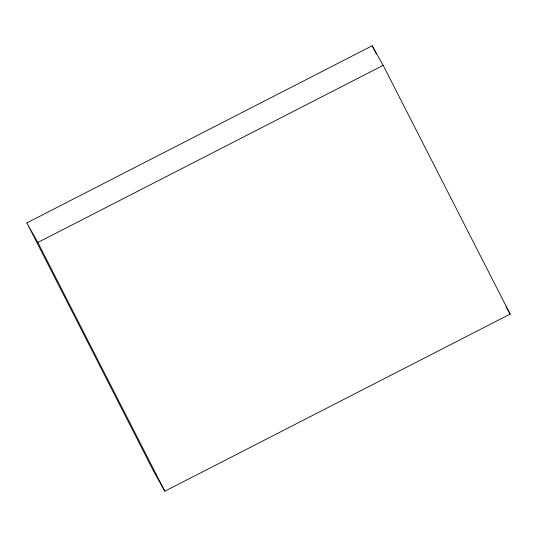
<?xml version="1.0" encoding="UTF-8"?>
<svg xmlns="http://www.w3.org/2000/svg" width="537" height="537" viewBox="0 0 537 537"><rect width="100%" height="100%" fill="white"/><g stroke="black" fill="none" stroke-linecap="round" stroke-linejoin="round"><path stroke-width="0.81" d="M26.85 222.902L372.181 45.773L383.17 65.353L510.15 314.098L164.819 491.227L153.83 471.647L26.85 222.902L37.838 242.482L164.819 491.227M37.838 242.482L383.17 65.353M506.082 306.842L510.15 314.098M372.181 45.773L376.377 53.989"/></g></svg>
